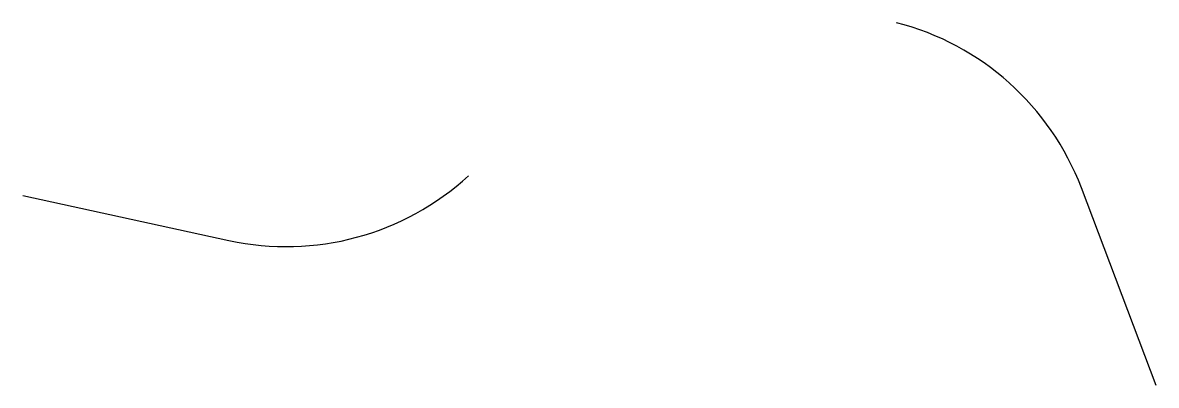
# Model space of a CAD drawing. Header units: inches. Extents: x 229 to 755, y 144 to 312.
import ezdxf

# ---------------------------------------------------------------- set-up
doc = ezdxf.new("R2010")
doc.units = ezdxf.units.IN
doc.header["$MEASUREMENT"] = 0

msp = doc.modelspace()

# ---------------------------------------------------------------- linework, layer by layer
for points in [[(755.38, 144.09), (720.59, 235.75, 0.244066), (634.71, 312.49, 0.244066)], [(229.06, 232.29), (324.84, 211.38, 0.244066), (436.03, 241.42, 0.244066)]]:
    msp.add_lwpolyline(points, format="xyb")

doc.saveas('drawing.dxf')
